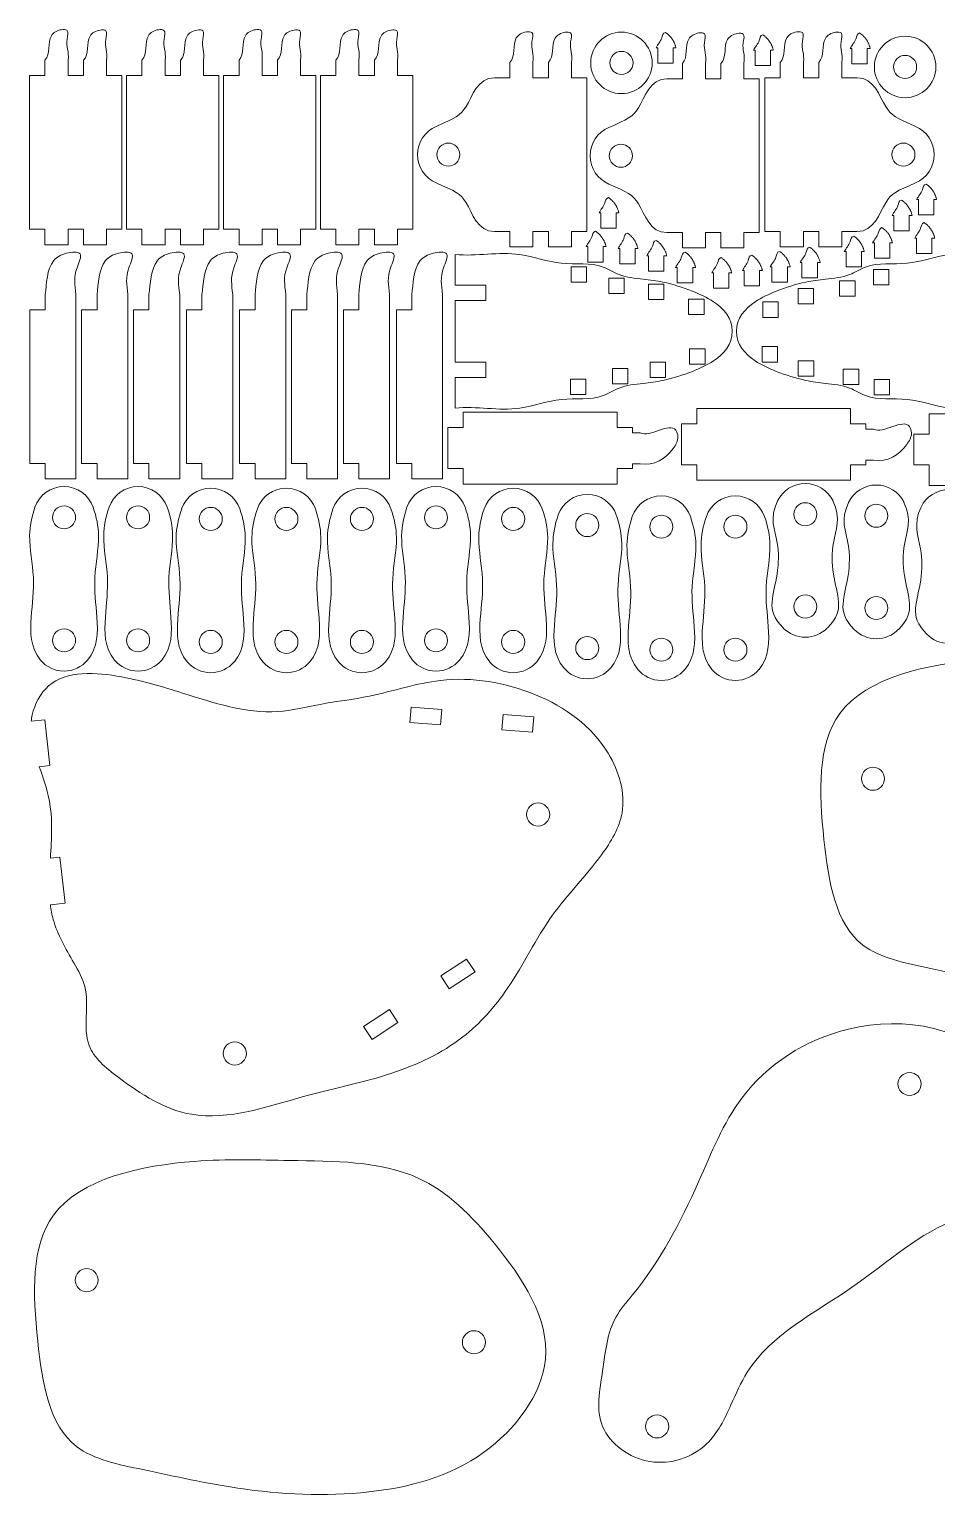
# Model space of a CAD drawing. Header units: inches. Extents: x 0 to 24, y 0 to 12.
# Drawn here: x 0.05 to 7.42, y 0.04 to 11.97 of the extents above; entities that cross this region are included whole.
import ezdxf

# ---------------------------------------------------------------- set-up
doc = ezdxf.new("R2010")
doc.units = ezdxf.units.IN
doc.header["$MEASUREMENT"] = 0

msp = doc.modelspace()

# ---------------------------------------------------------------- linework, layer by layer
at = {"color": 7, "linetype": 'Continuous', "lineweight": 15}
for p, q in [((5.155, 11.825), (5.141, 11.825)), ((5.155, 11.825), (5.155, 11.7)), ((5.28, 11.825), (5.28, 11.7)), ((5.303, 11.825), (5.28, 11.825)), ((6.733, 11.82), (6.719, 11.82)), ((6.733, 11.82), (6.733, 11.695)), ((6.858, 11.82), (6.858, 11.695)), ((6.881, 11.82), (6.858, 11.82)), ((0.175, 11.599), (0.175, 11.724)), ((0.363, 11.599), (0.363, 11.724)), ((0.488, 11.599), (0.488, 11.724)), ((0.675, 11.599), (0.675, 11.724)), ((0.963, 11.599), (0.963, 11.724)), ((1.151, 11.599), (1.151, 11.724)), ((1.276, 11.599), (1.276, 11.724)), ((1.463, 11.599), (1.463, 11.724)), ((1.752, 11.599), (1.752, 11.724)), ((1.939, 11.599), (1.939, 11.724)), ((2.064, 11.599), (2.064, 11.724)), ((2.252, 11.599), (2.252, 11.724)), ((2.54, 11.599), (2.54, 11.724)), ((2.727, 11.599), (2.727, 11.724)), ((2.852, 11.599), (2.852, 11.724)), ((3.04, 11.599), (3.04, 11.724)), ((3.953, 11.581), (3.953, 11.706)), ((4.141, 11.581), (4.141, 11.706)), ((4.266, 11.581), (4.266, 11.706)), ((4.453, 11.581), (4.453, 11.706)), ((5.155, 11.7), (5.28, 11.7)), ((5.355, 11.572), (5.355, 11.697)), ((5.543, 11.572), (5.543, 11.697)), ((5.668, 11.572), (5.668, 11.697)), ((5.855, 11.572), (5.855, 11.697)), ((5.947, 11.805), (5.933, 11.805)), ((5.947, 11.805), (5.947, 11.68)), ((6.072, 11.805), (6.072, 11.68)), ((6.094, 11.805), (6.072, 11.805)), ((6.151, 11.581), (6.151, 11.706)), ((6.338, 11.581), (6.338, 11.706)), ((6.463, 11.581), (6.463, 11.706)), ((6.651, 11.581), (6.651, 11.706)), ((6.733, 11.695), (6.858, 11.695)), ((0.05, 10.349), (0.05, 11.599)), ((0.175, 11.599), (0.05, 11.599)), ((0.488, 11.599), (0.363, 11.599)), ((0.8, 11.599), (0.675, 11.599)), ((0.8, 10.349), (0.8, 11.599)), ((0.838, 10.349), (0.838, 11.599)), ((0.963, 11.599), (0.838, 11.599)), ((1.276, 11.599), (1.151, 11.599)), ((1.588, 11.599), (1.463, 11.599)), ((1.588, 10.349), (1.588, 11.599)), ((1.627, 10.349), (1.627, 11.599)), ((1.752, 11.599), (1.627, 11.599)), ((2.064, 11.599), (1.939, 11.599)), ((2.377, 11.599), (2.252, 11.599)), ((2.377, 10.349), (2.377, 11.599)), ((2.415, 10.349), (2.415, 11.599)), ((2.54, 11.599), (2.415, 11.599)), ((2.852, 11.599), (2.727, 11.599)), ((3.165, 11.599), (3.04, 11.599)), ((3.165, 10.349), (3.165, 11.599)), ((3.953, 11.581), (3.828, 11.581)), ((4.266, 11.581), (4.141, 11.581)), ((4.578, 11.581), (4.453, 11.581)), ((4.578, 10.331), (4.578, 11.581)), ((5.947, 11.68), (6.072, 11.68)), ((6.151, 11.581), (6.026, 11.581)), ((6.026, 10.331), (6.026, 11.581)), ((6.463, 11.581), (6.338, 11.581)), ((6.776, 11.581), (6.651, 11.581)), ((5.355, 11.572), (5.23, 11.572)), ((5.668, 11.572), (5.543, 11.572)), ((5.98, 11.572), (5.855, 11.572)), ((5.98, 10.322), (5.98, 11.572)), ((7.273, 10.592), (7.259, 10.592)), ((7.273, 10.592), (7.273, 10.467)), ((7.398, 10.592), (7.398, 10.467)), ((7.421, 10.592), (7.398, 10.592)), ((4.692, 10.482), (4.678, 10.482)), ((4.692, 10.482), (4.692, 10.357)), ((4.817, 10.482), (4.817, 10.357)), ((4.839, 10.482), (4.817, 10.482)), ((7.074, 10.462), (7.06, 10.462)), ((7.074, 10.462), (7.074, 10.337)), ((7.199, 10.462), (7.199, 10.337)), ((7.222, 10.462), (7.199, 10.462)), ((7.273, 10.467), (7.398, 10.467)), ((0.175, 10.349), (0.05, 10.349)), ((0.175, 10.349), (0.175, 10.224)), ((0.363, 10.349), (0.363, 10.224)), ((0.488, 10.349), (0.363, 10.349)), ((0.488, 10.349), (0.488, 10.224)), ((0.675, 10.349), (0.675, 10.224)), ((0.8, 10.349), (0.675, 10.349)), ((0.963, 10.349), (0.838, 10.349)), ((0.963, 10.349), (0.963, 10.224)), ((1.151, 10.349), (1.151, 10.224)), ((1.276, 10.349), (1.151, 10.349)), ((1.276, 10.349), (1.276, 10.224)), ((1.463, 10.349), (1.463, 10.224)), ((1.588, 10.349), (1.463, 10.349)), ((1.752, 10.349), (1.627, 10.349)), ((1.752, 10.349), (1.752, 10.224)), ((1.939, 10.349), (1.939, 10.224)), ((2.064, 10.349), (1.939, 10.349)), ((2.064, 10.349), (2.064, 10.224)), ((2.252, 10.349), (2.252, 10.224)), ((2.377, 10.349), (2.252, 10.349)), ((2.54, 10.349), (2.415, 10.349)), ((2.54, 10.349), (2.54, 10.224)), ((2.727, 10.349), (2.727, 10.224)), ((2.852, 10.349), (2.727, 10.349)), ((2.852, 10.349), (2.852, 10.224)), ((3.04, 10.349), (3.04, 10.224)), ((3.165, 10.349), (3.04, 10.349)), ((3.953, 10.331), (3.828, 10.331)), ((3.953, 10.331), (3.953, 10.206)), ((4.141, 10.331), (4.141, 10.206)), ((4.266, 10.331), (4.141, 10.331)), ((4.266, 10.331), (4.266, 10.206)), ((4.453, 10.331), (4.453, 10.206)), ((4.578, 10.331), (4.453, 10.331)), ((4.692, 10.357), (4.817, 10.357)), ((5.355, 10.322), (5.23, 10.322)), ((5.355, 10.322), (5.355, 10.197)), ((5.543, 10.322), (5.543, 10.197)), ((5.668, 10.322), (5.543, 10.322)), ((5.668, 10.322), (5.668, 10.197)), ((5.855, 10.322), (5.855, 10.197)), ((5.98, 10.322), (5.855, 10.322)), ((6.151, 10.331), (6.026, 10.331)), ((6.151, 10.331), (6.151, 10.206)), ((6.338, 10.331), (6.338, 10.206)), ((6.463, 10.331), (6.338, 10.331)), ((6.463, 10.331), (6.463, 10.206)), ((6.651, 10.331), (6.651, 10.206)), ((6.776, 10.331), (6.651, 10.331)), ((7.074, 10.337), (7.199, 10.337)), ((7.258, 10.278), (7.244, 10.278)), ((7.258, 10.278), (7.258, 10.153)), ((7.383, 10.278), (7.383, 10.153)), ((7.406, 10.278), (7.383, 10.278)), ((0.175, 10.224), (0.363, 10.224)), ((0.488, 10.224), (0.675, 10.224)), ((0.963, 10.224), (1.151, 10.224)), ((1.276, 10.224), (1.463, 10.224)), ((1.752, 10.224), (1.939, 10.224)), ((2.064, 10.224), (2.252, 10.224)), ((2.54, 10.224), (2.727, 10.224)), ((2.852, 10.224), (3.04, 10.224)), ((3.508, 10.145), (3.508, 9.895)), ((3.953, 10.206), (4.141, 10.206)), ((4.266, 10.206), (4.453, 10.206)), ((4.587, 10.208), (4.573, 10.208)), ((4.587, 10.208), (4.587, 10.083)), ((4.712, 10.208), (4.712, 10.083)), ((4.735, 10.208), (4.712, 10.208)), ((4.846, 10.193), (4.832, 10.193)), ((4.846, 10.193), (4.846, 10.068)), ((4.971, 10.193), (4.971, 10.068)), ((4.994, 10.193), (4.971, 10.193)), ((5.355, 10.197), (5.543, 10.197)), ((5.668, 10.197), (5.855, 10.197)), ((6.151, 10.206), (6.338, 10.206)), ((6.463, 10.206), (6.651, 10.206)), ((6.685, 10.169), (6.671, 10.169)), ((6.685, 10.169), (6.685, 10.044)), ((6.81, 10.169), (6.81, 10.044)), ((6.833, 10.169), (6.81, 10.169)), ((6.915, 10.238), (6.901, 10.238)), ((6.915, 10.238), (6.915, 10.113)), ((7.04, 10.238), (7.04, 10.113)), ((7.062, 10.238), (7.04, 10.238)), ((7.258, 10.153), (7.383, 10.153)), ((4.451, 9.918), (4.451, 10.043)), ((4.451, 10.043), (4.576, 10.043)), ((4.576, 9.918), (4.576, 10.043)), ((4.587, 10.083), (4.712, 10.083)), ((4.846, 10.068), (4.971, 10.068)), ((5.08, 10.134), (5.066, 10.134)), ((5.08, 10.134), (5.08, 10.009)), ((5.205, 10.134), (5.205, 10.009)), ((5.228, 10.134), (5.205, 10.134)), ((5.314, 10.039), (5.3, 10.039)), ((5.314, 10.039), (5.314, 9.914)), ((5.439, 10.039), (5.439, 9.914)), ((5.462, 10.039), (5.439, 10.039)), ((6.083, 10.044), (6.069, 10.044)), ((6.083, 10.044), (6.083, 9.919)), ((6.208, 10.044), (6.208, 9.919)), ((6.231, 10.044), (6.208, 10.044)), ((6.327, 10.079), (6.313, 10.079)), ((6.327, 10.079), (6.327, 9.954)), ((6.452, 10.079), (6.452, 9.954)), ((6.475, 10.079), (6.452, 10.079)), ((6.685, 10.044), (6.81, 10.044)), ((6.908, 9.898), (6.908, 10.023)), ((7.033, 10.023), (6.908, 10.023)), ((6.915, 10.113), (7.04, 10.113)), ((7.033, 9.898), (7.033, 10.023)), ((4.451, 9.918), (4.576, 9.918)), ((4.756, 9.827), (4.756, 9.952)), ((4.756, 9.952), (4.881, 9.952)), ((4.881, 9.827), (4.881, 9.952)), ((5.08, 10.009), (5.205, 10.009)), ((5.08, 9.778), (5.08, 9.903)), ((5.08, 9.903), (5.205, 9.903)), ((5.205, 9.778), (5.205, 9.903)), ((5.314, 9.914), (5.439, 9.914)), ((5.608, 9.994), (5.594, 9.994)), ((5.608, 9.994), (5.608, 9.869)), ((5.733, 9.994), (5.733, 9.869)), ((5.756, 9.994), (5.733, 9.994)), ((5.857, 10.014), (5.843, 10.014)), ((5.857, 10.014), (5.857, 9.889)), ((5.982, 10.014), (5.982, 9.889)), ((6.005, 10.014), (5.982, 10.014)), ((6.083, 9.919), (6.208, 9.919)), ((6.327, 9.954), (6.452, 9.954)), ((6.633, 9.805), (6.633, 9.93)), ((6.758, 9.93), (6.633, 9.93)), ((6.758, 9.805), (6.758, 9.93)), ((0.177, 9.695), (0.177, 9.82)), ((0.427, 9.82), (0.427, 8.32)), ((0.598, 9.695), (0.598, 9.82)), ((0.848, 9.82), (0.848, 8.32)), ((1.02, 9.695), (1.02, 9.82)), ((1.27, 9.82), (1.27, 8.32)), ((1.451, 9.695), (1.451, 9.82)), ((1.701, 9.82), (1.701, 8.32)), ((1.882, 9.695), (1.882, 9.82)), ((2.132, 9.82), (2.132, 8.32)), ((2.303, 9.695), (2.303, 9.82)), ((2.553, 9.82), (2.553, 8.32)), ((2.725, 9.695), (2.725, 9.82)), ((2.975, 9.82), (2.975, 8.32)), ((3.156, 9.695), (3.156, 9.82)), ((3.406, 9.82), (3.406, 8.32)), ((3.508, 9.895), (3.758, 9.895)), ((3.758, 9.895), (3.758, 9.77)), ((4.756, 9.827), (4.881, 9.827)), ((5.608, 9.869), (5.733, 9.869)), ((5.857, 9.889), (5.982, 9.889)), ((6.295, 9.743), (6.295, 9.868)), ((6.42, 9.868), (6.295, 9.868)), ((6.42, 9.743), (6.42, 9.868)), ((6.758, 9.805), (6.633, 9.805)), ((7.033, 9.898), (6.908, 9.898)), ((0.177, 9.695), (0.052, 9.695)), ((0.052, 8.445), (0.052, 9.695)), ((0.598, 9.695), (0.473, 9.695)), ((0.473, 8.445), (0.473, 9.695)), ((1.02, 9.695), (0.895, 9.695)), ((0.895, 8.445), (0.895, 9.695)), ((1.451, 9.695), (1.326, 9.695)), ((1.326, 8.445), (1.326, 9.695)), ((1.882, 9.695), (1.757, 9.695)), ((1.757, 8.445), (1.757, 9.695)), ((2.303, 9.695), (2.178, 9.695)), ((2.178, 8.445), (2.178, 9.695)), ((2.725, 9.695), (2.6, 9.695)), ((2.6, 8.445), (2.6, 9.695)), ((3.156, 9.695), (3.031, 9.695)), ((3.031, 8.445), (3.031, 9.695)), ((3.508, 9.77), (3.758, 9.77)), ((3.508, 9.77), (3.508, 9.27)), ((5.08, 9.778), (5.205, 9.778)), ((5.406, 9.656), (5.406, 9.781)), ((5.406, 9.781), (5.531, 9.781)), ((5.531, 9.656), (5.531, 9.781)), ((6.008, 9.633), (6.008, 9.758)), ((6.133, 9.758), (6.008, 9.758)), ((6.133, 9.633), (6.133, 9.758)), ((6.42, 9.743), (6.295, 9.743)), ((5.406, 9.656), (5.531, 9.656)), ((6.133, 9.633), (6.008, 9.633)), ((5.414, 9.252), (5.414, 9.377)), ((5.414, 9.377), (5.539, 9.377)), ((5.539, 9.252), (5.539, 9.377)), ((6.003, 9.27), (6.003, 9.395)), ((6.128, 9.395), (6.003, 9.395)), ((6.128, 9.27), (6.128, 9.395)), ((3.508, 9.27), (3.758, 9.27)), ((3.758, 9.27), (3.758, 9.145)), ((4.788, 9.092), (4.788, 9.217)), ((4.788, 9.217), (4.913, 9.217)), ((4.913, 9.092), (4.913, 9.217)), ((5.093, 9.145), (5.093, 9.27)), ((5.093, 9.27), (5.218, 9.27)), ((5.218, 9.145), (5.218, 9.27)), ((5.414, 9.252), (5.539, 9.252)), ((6.128, 9.27), (6.003, 9.27)), ((6.297, 9.155), (6.297, 9.28)), ((6.422, 9.28), (6.297, 9.28)), ((6.422, 9.155), (6.422, 9.28)), ((6.663, 9.087), (6.663, 9.212)), ((6.788, 9.212), (6.663, 9.212)), ((6.788, 9.087), (6.788, 9.212)), ((3.508, 9.145), (3.758, 9.145)), ((3.508, 9.145), (3.508, 8.895)), ((4.446, 9.006), (4.446, 9.131)), ((4.446, 9.131), (4.571, 9.131)), ((4.571, 9.006), (4.571, 9.131)), ((4.788, 9.092), (4.913, 9.092)), ((5.093, 9.145), (5.218, 9.145)), ((6.422, 9.155), (6.297, 9.155)), ((6.788, 9.087), (6.663, 9.087)), ((6.913, 9.004), (6.913, 9.129)), ((7.038, 9.129), (6.913, 9.129)), ((7.038, 9.004), (7.038, 9.129)), ((4.446, 9.006), (4.571, 9.006)), ((7.038, 9.004), (6.913, 9.004)), ((4.824, 8.863), (3.574, 8.863)), ((3.574, 8.738), (3.574, 8.863)), ((4.824, 8.863), (4.824, 8.738)), ((6.722, 8.893), (5.472, 8.893)), ((5.472, 8.768), (5.472, 8.893)), ((6.722, 8.893), (6.722, 8.768)), ((8.36, 8.849), (7.36, 8.849)), ((7.36, 8.849), (7.36, 8.683)), ((3.449, 8.738), (3.574, 8.738)), ((3.449, 8.403), (3.449, 8.738)), ((4.949, 8.738), (4.824, 8.738)), ((4.949, 8.693), (4.949, 8.738)), ((5.347, 8.768), (5.472, 8.768)), ((5.347, 8.433), (5.347, 8.768)), ((6.847, 8.768), (6.722, 8.768)), ((6.847, 8.723), (6.847, 8.768)), ((6.847, 8.723), (6.909, 8.723)), ((4.949, 8.693), (5.012, 8.693)), ((7.235, 8.683), (7.36, 8.683)), ((7.235, 8.433), (7.235, 8.683)), ((6.847, 8.473), (6.909, 8.473)), ((6.847, 8.433), (6.847, 8.473)), ((0.177, 8.445), (0.052, 8.445)), ((0.177, 8.445), (0.177, 8.32)), ((0.598, 8.445), (0.473, 8.445)), ((0.598, 8.445), (0.598, 8.32)), ((1.02, 8.445), (0.895, 8.445)), ((1.02, 8.445), (1.02, 8.32)), ((1.451, 8.445), (1.326, 8.445)), ((1.451, 8.445), (1.451, 8.32)), ((1.882, 8.445), (1.757, 8.445)), ((1.882, 8.445), (1.882, 8.32)), ((2.303, 8.445), (2.178, 8.445)), ((2.303, 8.445), (2.303, 8.32)), ((2.725, 8.445), (2.6, 8.445)), ((2.725, 8.445), (2.725, 8.32)), ((3.156, 8.445), (3.031, 8.445)), ((3.156, 8.445), (3.156, 8.32)), ((3.449, 8.403), (3.574, 8.403)), ((3.574, 8.278), (3.574, 8.403)), ((4.824, 8.278), (4.824, 8.403)), ((4.949, 8.403), (4.824, 8.403)), ((4.949, 8.443), (5.012, 8.443)), ((4.949, 8.403), (4.949, 8.443)), ((5.347, 8.433), (5.472, 8.433)), ((5.472, 8.308), (5.472, 8.433)), ((6.722, 8.308), (6.722, 8.433)), ((6.847, 8.433), (6.722, 8.433)), ((7.235, 8.433), (7.36, 8.433)), ((7.36, 8.267), (7.36, 8.433)), ((0.177, 8.32), (0.427, 8.32)), ((0.598, 8.32), (0.848, 8.32)), ((1.02, 8.32), (1.27, 8.32)), ((1.451, 8.32), (1.701, 8.32)), ((1.882, 8.32), (2.132, 8.32)), ((2.303, 8.32), (2.553, 8.32)), ((2.725, 8.32), (2.975, 8.32)), ((3.156, 8.32), (3.406, 8.32)), ((4.824, 8.278), (3.574, 8.278)), ((6.722, 8.308), (5.472, 8.308)), ((8.36, 8.267), (7.36, 8.267)), ((3.14, 6.339), (3.15, 6.463)), ((3.15, 6.463), (3.399, 6.444)), ((3.399, 6.444), (3.39, 6.319)), ((0.174, 6.361), (0.064, 6.349)), ((0.215, 5.989), (0.174, 6.361)), ((3.39, 6.319), (3.14, 6.339)), ((3.888, 6.28), (3.898, 6.404)), ((3.898, 6.404), (4.147, 6.384)), ((4.147, 6.384), (4.137, 6.26)), ((4.137, 6.26), (3.888, 6.28)), ((0.215, 5.989), (0.129, 5.979)), ((0.297, 5.243), (0.219, 5.235)), ((0.338, 4.87), (0.297, 5.243)), ((0.338, 4.87), (0.219, 4.857)), ((3.602, 4.416), (3.393, 4.279)), ((3.67, 4.311), (3.602, 4.416)), ((3.67, 4.311), (3.461, 4.174)), ((3.461, 4.174), (3.393, 4.279)), ((2.974, 4.005), (2.765, 3.868)), ((3.043, 3.9), (2.974, 4.005)), ((2.834, 3.763), (2.765, 3.868)), ((3.043, 3.9), (2.834, 3.763))]:
    msp.add_line(p, q, dxfattribs=at)
for centre, radius in [((4.86, 11.702), 0.25), ((7.165, 11.669), 0.25), ((4.86, 11.702), 0.0938), ((7.165, 11.669), 0.0938), ((3.453, 10.956), 0.0938), ((4.855, 10.947), 0.0938), ((7.151, 10.956), 0.0938), ((6.354, 8.032), 0.0938), ((6.931, 8.02), 0.0938), ((0.33, 8.007), 0.0938), ((0.932, 8.007), 0.0938), ((1.522, 7.994), 0.0938), ((2.137, 7.994), 0.0938), ((2.751, 7.994), 0.0938), ((3.353, 8.007), 0.0938), ((3.98, 7.994), 0.0938), ((4.582, 7.944), 0.0938), ((5.184, 7.931), 0.0938), ((5.786, 7.931), 0.0938), ((6.354, 7.282), 0.0938), ((6.931, 7.27), 0.0938), ((0.33, 7.007), 0.0938), ((0.932, 7.007), 0.0938), ((1.522, 6.994), 0.0938), ((2.137, 6.994), 0.0938), ((2.751, 6.994), 0.0938), ((3.353, 7.007), 0.0938), ((3.98, 6.994), 0.0938), ((4.582, 6.944), 0.0938), ((5.184, 6.931), 0.0938), ((5.786, 6.931), 0.0938), ((6.904, 5.882), 0.0938), ((4.183, 5.591), 0.0938), ((1.718, 3.648), 0.0938), ((7.201, 3.4), 0.0938), ((0.514, 1.805), 0.0938), ((3.661, 1.3), 0.0938), ((5.15, 0.616), 0.0938)]:
    msp.add_circle(centre, radius, dxfattribs=at)
for centre, start, end in [((3.453, 10.956), 113.1614, 246.8386), ((4.855, 10.947), 113.1614, 246.8386), ((7.151, 10.956), 293.1614, 66.8386), ((0.33, 8.007), 19.2466, 160.7534), ((0.932, 8.007), 19.2466, 160.7534), ((1.522, 7.994), 19.2466, 160.7534), ((2.137, 7.994), 19.2466, 160.7534), ((2.751, 7.994), 19.2466, 160.7534), ((3.353, 8.007), 19.2466, 160.7534), ((3.98, 7.994), 19.2466, 160.7534), ((6.354, 8.032), 25.7678, 154.2322), ((6.931, 8.02), 25.7678, 154.2322), ((7.52, 7.982), 25.7678, 154.2322), ((4.582, 7.944), 19.2466, 160.7534), ((5.184, 7.931), 19.2466, 160.7534), ((5.786, 7.931), 19.2466, 160.7534), ((6.354, 7.282), 224.311, 315.689), ((6.931, 7.27), 224.311, 315.689), ((7.52, 7.232), 224.311, 315.689), ((0.33, 7.007), 219.9827, 320.0173), ((0.932, 7.007), 219.9827, 320.0173), ((1.522, 6.994), 219.9827, 320.0173), ((2.137, 6.994), 219.9827, 320.0173), ((2.751, 6.994), 219.9827, 320.0173), ((3.353, 7.007), 219.9827, 320.0173), ((3.98, 6.994), 219.9827, 320.0173), ((4.582, 6.944), 219.9827, 320.0173), ((5.184, 6.931), 219.9827, 320.0173), ((5.786, 6.931), 219.9827, 320.0173)]:
    msp.add_arc(centre, 0.25, start, end, dxfattribs=at)
for points, knots in [([(0.175, 11.724), (0.224, 11.774), (0.179, 11.91), (0.287, 11.975), (0.375, 11.974), (0.333, 11.845), (0.374, 11.797), (0.363, 11.724)], [0, 0, 0, 0, 0.348301, 0.511854, 0.587996, 0.709542, 1, 1, 1, 1]), ([(0.488, 11.724), (0.538, 11.773), (0.494, 11.908), (0.602, 11.972), (0.69, 11.971), (0.648, 11.843), (0.687, 11.795), (0.675, 11.724)], [0, 0, 0, 0, 0.347504, 0.512636, 0.589513, 0.712232, 1, 1, 1, 1]), ([(0.963, 11.724), (1.012, 11.774), (0.967, 11.91), (1.075, 11.975), (1.163, 11.974), (1.122, 11.845), (1.162, 11.797), (1.151, 11.724)], [0, 0, 0, 0, 0.348301, 0.511854, 0.587996, 0.709542, 1, 1, 1, 1]), ([(1.276, 11.724), (1.327, 11.773), (1.282, 11.908), (1.39, 11.972), (1.478, 11.971), (1.436, 11.843), (1.476, 11.795), (1.463, 11.724)], [0, 0, 0, 0, 0.347504, 0.512636, 0.589513, 0.712232, 1, 1, 1, 1]), ([(1.752, 11.724), (1.8, 11.774), (1.756, 11.91), (1.864, 11.975), (1.952, 11.974), (1.91, 11.845), (1.95, 11.797), (1.939, 11.724)], [0, 0, 0, 0, 0.348301, 0.511854, 0.587996, 0.709542, 1, 1, 1, 1]), ([(2.064, 11.724), (2.115, 11.773), (2.071, 11.908), (2.178, 11.972), (2.266, 11.971), (2.225, 11.843), (2.264, 11.795), (2.252, 11.724)], [0, 0, 0, 0, 0.347504, 0.512636, 0.589513, 0.712232, 1, 1, 1, 1]), ([(2.54, 11.724), (2.589, 11.774), (2.544, 11.91), (2.652, 11.975), (2.74, 11.974), (2.698, 11.845), (2.739, 11.797), (2.727, 11.724)], [0, 0, 0, 0, 0.348301, 0.511854, 0.587996, 0.709542, 1, 1, 1, 1]), ([(2.852, 11.724), (2.903, 11.773), (2.859, 11.908), (2.966, 11.972), (3.054, 11.971), (3.013, 11.843), (3.052, 11.795), (3.04, 11.724)], [0, 0, 0, 0, 0.347504, 0.512636, 0.589513, 0.712232, 1, 1, 1, 1]), ([(3.953, 11.706), (4.002, 11.756), (3.957, 11.892), (4.065, 11.957), (4.153, 11.956), (4.111, 11.827), (4.152, 11.779), (4.141, 11.706)], [0, 0, 0, 0, 0.348301, 0.511854, 0.587996, 0.709542, 1, 1, 1, 1]), ([(4.266, 11.706), (4.316, 11.754), (4.272, 11.89), (4.379, 11.954), (4.467, 11.953), (4.426, 11.825), (4.465, 11.777), (4.453, 11.706)], [0, 0, 0, 0, 0.347504, 0.512636, 0.589513, 0.712232, 1, 1, 1, 1]), ([(5.141, 11.825), (5.154, 11.853), (5.192, 11.888), (5.195, 11.945), (5.217, 11.95)], [0, 0, 0, 0, 0.611532, 1, 1, 1, 1]), ([(5.355, 11.697), (5.404, 11.746), (5.359, 11.883), (5.467, 11.948), (5.555, 11.947), (5.514, 11.817), (5.554, 11.77), (5.543, 11.697)], [0, 0, 0, 0, 0.348301, 0.511854, 0.587996, 0.709542, 1, 1, 1, 1]), ([(5.668, 11.697), (5.719, 11.745), (5.674, 11.88), (5.782, 11.944), (5.87, 11.944), (5.828, 11.816), (5.868, 11.768), (5.855, 11.697)], [0, 0, 0, 0, 0.347504, 0.512636, 0.589513, 0.712232, 1, 1, 1, 1]), ([(5.933, 11.805), (5.946, 11.833), (5.984, 11.868), (5.987, 11.925), (6.009, 11.93)], [0, 0, 0, 0, 0.611532, 1, 1, 1, 1]), ([(6.151, 11.706), (6.2, 11.756), (6.155, 11.892), (6.263, 11.957), (6.351, 11.956), (6.309, 11.827), (6.35, 11.779), (6.338, 11.706)], [0, 0, 0, 0, 0.348301, 0.511854, 0.587996, 0.709542, 1, 1, 1, 1]), ([(6.463, 11.706), (6.514, 11.754), (6.47, 11.89), (6.577, 11.954), (6.665, 11.953), (6.624, 11.825), (6.663, 11.777), (6.651, 11.706)], [0, 0, 0, 0, 0.347504, 0.512636, 0.589513, 0.712232, 1, 1, 1, 1]), ([(6.719, 11.82), (6.733, 11.848), (6.771, 11.883), (6.773, 11.94), (6.796, 11.945)], [0, 0, 0, 0, 0.611532, 1, 1, 1, 1]), ([(3.355, 11.186), (3.505, 11.25), (3.611, 11.304), (3.691, 11.582), (3.828, 11.581)], [0, 0, 0, 0, 0.458191, 1, 1, 1, 1]), ([(4.757, 11.177), (4.907, 11.241), (5.014, 11.295), (5.093, 11.573), (5.23, 11.572)], [0, 0, 0, 0, 0.458191, 1, 1, 1, 1]), ([(7.249, 11.186), (7.099, 11.25), (6.993, 11.304), (6.913, 11.582), (6.776, 11.581)], [0, 0, 0, 0, 0.458191, 1, 1, 1, 1]), ([(3.355, 10.726), (3.505, 10.662), (3.611, 10.608), (3.691, 10.329), (3.828, 10.331)], [0, 0, 0, 0, 0.458191, 1, 1, 1, 1]), ([(4.757, 10.717), (4.907, 10.653), (5.014, 10.599), (5.093, 10.32), (5.23, 10.322)], [0, 0, 0, 0, 0.458191, 1, 1, 1, 1]), ([(7.249, 10.726), (7.099, 10.662), (6.993, 10.608), (6.913, 10.329), (6.776, 10.331)], [0, 0, 0, 0, 0.458191, 1, 1, 1, 1]), ([(7.259, 10.592), (7.272, 10.619), (7.31, 10.654), (7.313, 10.711), (7.336, 10.717)], [0, 0, 0, 0, 0.611532, 1, 1, 1, 1]), ([(4.678, 10.482), (4.691, 10.51), (4.729, 10.544), (4.732, 10.602), (4.754, 10.607)], [0, 0, 0, 0, 0.611532, 1, 1, 1, 1]), ([(7.06, 10.462), (7.073, 10.49), (7.111, 10.525), (7.114, 10.582), (7.136, 10.587)], [0, 0, 0, 0, 0.611532, 1, 1, 1, 1]), ([(7.244, 10.278), (7.257, 10.306), (7.296, 10.341), (7.298, 10.398), (7.321, 10.403)], [0, 0, 0, 0, 0.611532, 1, 1, 1, 1]), ([(4.573, 10.208), (4.586, 10.236), (4.624, 10.271), (4.627, 10.328), (4.65, 10.333)], [0, 0, 0, 0, 0.611532, 1, 1, 1, 1]), ([(4.832, 10.193), (4.845, 10.221), (4.883, 10.256), (4.886, 10.313), (4.908, 10.318)], [0, 0, 0, 0, 0.611532, 1, 1, 1, 1]), ([(6.671, 10.169), (6.685, 10.196), (6.723, 10.231), (6.725, 10.288), (6.748, 10.294)], [0, 0, 0, 0, 0.611532, 1, 1, 1, 1]), ([(6.901, 10.238), (6.914, 10.266), (6.952, 10.301), (6.955, 10.358), (6.977, 10.363)], [0, 0, 0, 0, 0.611532, 1, 1, 1, 1]), ([(0.177, 9.82), (0.188, 9.902), (0.19, 10.078), (0.335, 10.161), (0.5, 10.174), (0.402, 9.987), (0.418, 9.899), (0.427, 9.82)], [0, 0, 0, 0, 0.335744, 0.477587, 0.606965, 0.742564, 1, 1, 1, 1]), ([(0.598, 9.82), (0.61, 9.902), (0.611, 10.078), (0.757, 10.161), (0.922, 10.174), (0.823, 9.987), (0.84, 9.899), (0.848, 9.82)], [0, 0, 0, 0, 0.335744, 0.477587, 0.606965, 0.742564, 1, 1, 1, 1]), ([(1.02, 9.82), (1.031, 9.902), (1.033, 10.078), (1.178, 10.161), (1.343, 10.174), (1.245, 9.987), (1.261, 9.899), (1.27, 9.82)], [0, 0, 0, 0, 0.335744, 0.477587, 0.606965, 0.742564, 1, 1, 1, 1]), ([(1.451, 9.82), (1.462, 9.902), (1.464, 10.078), (1.609, 10.161), (1.774, 10.174), (1.676, 9.987), (1.692, 9.899), (1.701, 9.82)], [0, 0, 0, 0, 0.335744, 0.477587, 0.606965, 0.742564, 1, 1, 1, 1]), ([(1.882, 9.82), (1.893, 9.902), (1.895, 10.078), (2.04, 10.161), (2.205, 10.174), (2.106, 9.987), (2.123, 9.899), (2.132, 9.82)], [0, 0, 0, 0, 0.335744, 0.477587, 0.606965, 0.742564, 1, 1, 1, 1]), ([(2.303, 9.82), (2.314, 9.902), (2.316, 10.078), (2.461, 10.161), (2.626, 10.174), (2.528, 9.987), (2.544, 9.899), (2.553, 9.82)], [0, 0, 0, 0, 0.335744, 0.477587, 0.606965, 0.742564, 1, 1, 1, 1]), ([(2.725, 9.82), (2.736, 9.902), (2.738, 10.078), (2.883, 10.161), (3.048, 10.174), (2.95, 9.987), (2.966, 9.899), (2.975, 9.82)], [0, 0, 0, 0, 0.335744, 0.477587, 0.606965, 0.742564, 1, 1, 1, 1]), ([(3.156, 9.82), (3.167, 9.902), (3.169, 10.078), (3.314, 10.161), (3.479, 10.174), (3.38, 9.987), (3.397, 9.899), (3.406, 9.82)], [0, 0, 0, 0, 0.335744, 0.477587, 0.606965, 0.742564, 1, 1, 1, 1]), ([(3.508, 10.145), (3.681, 10.126), (3.981, 10.196), (4.365, 10.041), (4.658, 10.09), (4.854, 9.96), (5.025, 9.947), (5.227, 9.919), (5.42, 9.856), (5.644, 9.756), (5.763, 9.625), (5.76, 9.52)], [0, 0, 0, 0, 0.214978, 0.355825, 0.494176, 0.552444, 0.634006, 0.699906, 0.802126, 0.88055, 1, 1, 1, 1]), ([(5.066, 10.134), (5.079, 10.161), (5.117, 10.196), (5.12, 10.253), (5.143, 10.259)], [0, 0, 0, 0, 0.611532, 1, 1, 1, 1]), ([(5.3, 10.039), (5.313, 10.067), (5.351, 10.102), (5.354, 10.159), (5.377, 10.164)], [0, 0, 0, 0, 0.611532, 1, 1, 1, 1]), ([(8.048, 10.145), (7.874, 10.126), (7.574, 10.196), (7.19, 10.041), (6.897, 10.09), (6.701, 9.96), (6.53, 9.947), (6.328, 9.919), (6.135, 9.856), (5.911, 9.756), (5.792, 9.625), (5.795, 9.52)], [0, 0, 0, 0, 0.214978, 0.355825, 0.494176, 0.552444, 0.634006, 0.699906, 0.802126, 0.88055, 1, 1, 1, 1]), ([(6.069, 10.044), (6.082, 10.072), (6.12, 10.107), (6.123, 10.164), (6.145, 10.169)], [0, 0, 0, 0, 0.611532, 1, 1, 1, 1]), ([(6.313, 10.079), (6.326, 10.107), (6.364, 10.142), (6.367, 10.199), (6.389, 10.204)], [0, 0, 0, 0, 0.611532, 1, 1, 1, 1]), ([(5.594, 9.994), (5.607, 10.022), (5.645, 10.057), (5.648, 10.114), (5.67, 10.119)], [0, 0, 0, 0, 0.611532, 1, 1, 1, 1]), ([(5.843, 10.014), (5.856, 10.042), (5.894, 10.077), (5.897, 10.134), (5.919, 10.139)], [0, 0, 0, 0, 0.611532, 1, 1, 1, 1]), ([(3.508, 8.895), (3.681, 8.913), (3.981, 8.843), (4.365, 8.998), (4.658, 8.949), (4.854, 9.079), (5.025, 9.092), (5.227, 9.121), (5.42, 9.183), (5.644, 9.284), (5.763, 9.414), (5.76, 9.52)], [0, 0, 0, 0, 0.214978, 0.355825, 0.494176, 0.552444, 0.634006, 0.699906, 0.802126, 0.88055, 1, 1, 1, 1]), ([(8.048, 8.895), (7.874, 8.913), (7.574, 8.843), (7.19, 8.998), (6.897, 8.949), (6.701, 9.079), (6.53, 9.092), (6.328, 9.121), (6.135, 9.183), (5.911, 9.284), (5.792, 9.414), (5.795, 9.52)], [0, 0, 0, 0, 0.214978, 0.355825, 0.494176, 0.552444, 0.634006, 0.699906, 0.802126, 0.88055, 1, 1, 1, 1]), ([(5.012, 8.443), (5.126, 8.422), (5.247, 8.502), (5.329, 8.644), (5.28, 8.81), (5.089, 8.653), (5.012, 8.693)], [0, 0, 0, 0, 0.407369, 0.542633, 0.615483, 1, 1, 1, 1]), ([(6.909, 8.473), (7.024, 8.453), (7.144, 8.533), (7.227, 8.675), (7.178, 8.84), (6.986, 8.683), (6.909, 8.723)], [0, 0, 0, 0, 0.407369, 0.542633, 0.615483, 1, 1, 1, 1]), ([(6.129, 8.141), (6.06, 7.999), (6.14, 7.838), (6.138, 7.553), (6.065, 7.308), (6.093, 7.191), (6.175, 7.108)], [0, 0, 0, 0, 0.323131, 0.562945, 0.783928, 1, 1, 1, 1]), ([(6.579, 8.141), (6.648, 7.999), (6.568, 7.838), (6.57, 7.553), (6.643, 7.308), (6.615, 7.191), (6.533, 7.108)], [0, 0, 0, 0, 0.323131, 0.562945, 0.783928, 1, 1, 1, 1]), ([(6.706, 8.128), (6.637, 7.986), (6.717, 7.825), (6.715, 7.541), (6.642, 7.295), (6.67, 7.179), (6.752, 7.095)], [0, 0, 0, 0, 0.323131, 0.562945, 0.783928, 1, 1, 1, 1]), ([(7.156, 8.128), (7.225, 7.986), (7.145, 7.825), (7.146, 7.541), (7.22, 7.295), (7.192, 7.179), (7.11, 7.095)], [0, 0, 0, 0, 0.323131, 0.562945, 0.783928, 1, 1, 1, 1]), ([(0.094, 8.089), (0.067, 8.01), (0.03, 7.827), (0.101, 7.523), (0.056, 7.189), (0.054, 6.948), (0.139, 6.846)], [0, 0, 0, 0, 0.186999, 0.456276, 0.716521, 1, 1, 1, 1]), ([(0.566, 8.089), (0.594, 8.01), (0.631, 7.827), (0.56, 7.523), (0.605, 7.189), (0.607, 6.948), (0.522, 6.846)], [0, 0, 0, 0, 0.186999, 0.456276, 0.716521, 1, 1, 1, 1]), ([(0.696, 8.089), (0.669, 8.01), (0.632, 7.827), (0.703, 7.523), (0.658, 7.189), (0.656, 6.948), (0.741, 6.846)], [0, 0, 0, 0, 0.186999, 0.456276, 0.716521, 1, 1, 1, 1]), ([(1.168, 8.089), (1.196, 8.01), (1.233, 7.827), (1.162, 7.523), (1.207, 7.189), (1.209, 6.948), (1.124, 6.846)], [0, 0, 0, 0, 0.186999, 0.456276, 0.716521, 1, 1, 1, 1]), ([(1.286, 8.076), (1.258, 7.997), (1.221, 7.814), (1.292, 7.51), (1.247, 7.176), (1.245, 6.935), (1.33, 6.833)], [0, 0, 0, 0, 0.186999, 0.456276, 0.716521, 1, 1, 1, 1]), ([(1.758, 8.076), (1.786, 7.997), (1.823, 7.814), (1.752, 7.51), (1.797, 7.176), (1.799, 6.935), (1.714, 6.833)], [0, 0, 0, 0, 0.186999, 0.456276, 0.716521, 1, 1, 1, 1]), ([(1.901, 8.076), (1.873, 7.997), (1.836, 7.814), (1.907, 7.51), (1.862, 7.176), (1.86, 6.935), (1.945, 6.833)], [0, 0, 0, 0, 0.186999, 0.456276, 0.716521, 1, 1, 1, 1]), ([(2.373, 8.076), (2.4, 7.997), (2.437, 7.814), (2.366, 7.51), (2.411, 7.176), (2.413, 6.935), (2.328, 6.833)], [0, 0, 0, 0, 0.186999, 0.456276, 0.716521, 1, 1, 1, 1]), ([(2.515, 8.076), (2.488, 7.997), (2.45, 7.814), (2.521, 7.51), (2.476, 7.176), (2.474, 6.935), (2.56, 6.833)], [0, 0, 0, 0, 0.186999, 0.456276, 0.716521, 1, 1, 1, 1]), ([(2.987, 8.076), (3.015, 7.997), (3.052, 7.814), (2.981, 7.51), (3.026, 7.176), (3.028, 6.935), (2.943, 6.833)], [0, 0, 0, 0, 0.186999, 0.456276, 0.716521, 1, 1, 1, 1]), ([(3.117, 8.089), (3.09, 8.01), (3.053, 7.827), (3.123, 7.523), (3.078, 7.189), (3.076, 6.948), (3.162, 6.846)], [0, 0, 0, 0, 0.186999, 0.456276, 0.716521, 1, 1, 1, 1]), ([(3.589, 8.089), (3.617, 8.01), (3.654, 7.827), (3.583, 7.523), (3.628, 7.189), (3.63, 6.948), (3.545, 6.846)], [0, 0, 0, 0, 0.186999, 0.456276, 0.716521, 1, 1, 1, 1]), ([(3.744, 8.076), (3.717, 7.997), (3.68, 7.814), (3.751, 7.51), (3.705, 7.176), (3.703, 6.935), (3.789, 6.833)], [0, 0, 0, 0, 0.186999, 0.456276, 0.716521, 1, 1, 1, 1]), ([(4.216, 8.076), (4.244, 7.997), (4.281, 7.814), (4.21, 7.51), (4.255, 7.176), (4.257, 6.935), (4.172, 6.833)], [0, 0, 0, 0, 0.186999, 0.456276, 0.716521, 1, 1, 1, 1]), ([(4.346, 8.026), (4.319, 7.947), (4.282, 7.764), (4.353, 7.46), (4.308, 7.126), (4.305, 6.885), (4.391, 6.783)], [0, 0, 0, 0, 0.186999, 0.456276, 0.716521, 1, 1, 1, 1]), ([(4.818, 8.026), (4.846, 7.947), (4.883, 7.764), (4.812, 7.46), (4.857, 7.126), (4.859, 6.885), (4.774, 6.783)], [0, 0, 0, 0, 0.186999, 0.456276, 0.716521, 1, 1, 1, 1]), ([(4.948, 8.014), (4.921, 7.935), (4.884, 7.751), (4.955, 7.448), (4.91, 7.113), (4.907, 6.872), (4.993, 6.771)], [0, 0, 0, 0, 0.186999, 0.456276, 0.716521, 1, 1, 1, 1]), ([(5.42, 8.014), (5.448, 7.935), (5.485, 7.751), (5.414, 7.448), (5.459, 7.113), (5.461, 6.872), (5.376, 6.771)], [0, 0, 0, 0, 0.186999, 0.456276, 0.716521, 1, 1, 1, 1]), ([(5.55, 8.014), (5.523, 7.935), (5.486, 7.751), (5.557, 7.448), (5.512, 7.113), (5.51, 6.872), (5.595, 6.771)], [0, 0, 0, 0, 0.186999, 0.456276, 0.716521, 1, 1, 1, 1]), ([(6.022, 8.014), (6.05, 7.935), (6.087, 7.751), (6.016, 7.448), (6.061, 7.113), (6.063, 6.872), (5.978, 6.771)], [0, 0, 0, 0, 0.186999, 0.456276, 0.716521, 1, 1, 1, 1]), ([(7.295, 8.091), (7.227, 7.949), (7.306, 7.788), (7.305, 7.503), (7.232, 7.258), (7.26, 7.141), (7.342, 7.057)], [0, 0, 0, 0, 0.323131, 0.562945, 0.783928, 1, 1, 1, 1]), ([(7.781, 6.848), (7.351, 6.816), (6.433, 6.62), (6.478, 5.433), (6.633, 4.487), (7.449, 4.327), (8.212, 4.152), (9.177, 4.106), (10.151, 4.359), (10.852, 5.276), (10.278, 6.16), (9.583, 6.857), (8.627, 6.847), (8.052, 6.869), (7.781, 6.848)], [0, 0, 0, 0, 0.109929, 0.202397, 0.284224, 0.335388, 0.405959, 0.501198, 0.58986, 0.671199, 0.763591, 0.836455, 0.930609, 1, 1, 1, 1]), ([(0.219, 4.857), (0.224, 4.817), (0.255, 4.653), (0.379, 4.437), (0.563, 4.119), (0.439, 3.722), (0.855, 3.377), (1.434, 3.016), (2.235, 3.31), (2.977, 3.453), (3.567, 3.727), (3.988, 4.207), (4.256, 4.778), (4.66, 5.178), (4.933, 5.631), (4.76, 6.212), (4.176, 6.624), (3.444, 6.744), (2.875, 6.549), (2.43, 6.498), (1.925, 6.372), (1.37, 6.557), (0.795, 6.732), (0.243, 6.774), (0.091, 6.489), (0.072, 6.401), (0.068, 6.384), (0.065, 6.366), (0.064, 6.349)], [0.111717, 0.111717, 0.111717, 0.111717, 0.1206738, 0.148904, 0.1641659, 0.1987067, 0.2236188, 0.2719587, 0.3405409, 0.3918184, 0.4385, 0.4771503, 0.5271779, 0.5729772, 0.600307, 0.6360403, 0.69068, 0.7469129, 0.7893863, 0.8186818, 0.8437191, 0.9006592, 0.9374826, 0.9804937, 1, 1, 1, 1.0037866, 1.0037866, 1.0037866, 1.0037866]), ([(0.129, 5.979), (0.159, 5.891), (0.246, 5.647), (0.229, 5.393), (0.219, 5.235)], [0.03110711, 0.03110711, 0.03110711, 0.03110711, 0.05067034, 0.08441647, 0.08441647, 0.08441647, 0.08441647]), ([(4.948, 1.682), (4.901, 1.624), (4.75, 1.453), (4.716, 1.071), (4.616, 0.581), (5.084, 0.243), (5.572, 0.41), (5.741, 0.768), (5.98, 1.318), (6.769, 1.703), (7.386, 2.296), (8.303, 2.463), (8.073, 3.815), (6.746, 4.018), (5.814, 3.41), (5.459, 2.502), (5.176, 1.962), (4.948, 1.682)], [0, 0, 0, 0, 0.02086, 0.063863, 0.106625, 0.152099, 0.197955, 0.233554, 0.26154, 0.367581, 0.464213, 0.509543, 0.602655, 0.72773, 0.825803, 0.898573, 1, 1, 1, 1]), ([(1.391, 2.771), (0.961, 2.738), (0.043, 2.543), (0.089, 1.355), (0.243, 0.41), (1.059, 0.25), (1.822, 0.075), (2.787, 0.029), (3.761, 0.281), (4.463, 1.199), (3.888, 2.083), (3.193, 2.779), (2.237, 2.77), (1.663, 2.791), (1.391, 2.771)], [0, 0, 0, 0, 0.109929, 0.202397, 0.284224, 0.335388, 0.405959, 0.501198, 0.58986, 0.671199, 0.763591, 0.836455, 0.930609, 1, 1, 1, 1])]:
    msp.add_open_spline(points, degree=3, knots=knots, dxfattribs=at)
for points in [[(5.303, 11.825), (5.284, 11.904), (5.217, 11.95)], [(6.094, 11.805), (6.076, 11.884), (6.009, 11.93)], [(6.881, 11.82), (6.863, 11.899), (6.796, 11.945)], [(7.421, 10.592), (7.402, 10.67), (7.336, 10.717)], [(4.839, 10.482), (4.821, 10.561), (4.754, 10.607)], [(7.222, 10.462), (7.203, 10.541), (7.136, 10.587)], [(7.406, 10.278), (7.387, 10.357), (7.321, 10.403)], [(4.735, 10.208), (4.716, 10.287), (4.65, 10.333)], [(4.994, 10.193), (4.975, 10.272), (4.908, 10.318)], [(6.833, 10.169), (6.815, 10.247), (6.748, 10.294)], [(7.062, 10.238), (7.044, 10.317), (6.977, 10.363)], [(5.228, 10.134), (5.209, 10.212), (5.143, 10.259)], [(5.462, 10.039), (5.443, 10.118), (5.377, 10.164)], [(6.231, 10.044), (6.212, 10.123), (6.145, 10.169)], [(6.475, 10.079), (6.456, 10.158), (6.389, 10.204)], [(5.756, 9.994), (5.737, 10.073), (5.67, 10.119)], [(6.005, 10.014), (5.986, 10.093), (5.919, 10.139)]]:
    msp.add_open_spline(points, degree=2, dxfattribs=at)

doc.saveas('drawing.dxf')
